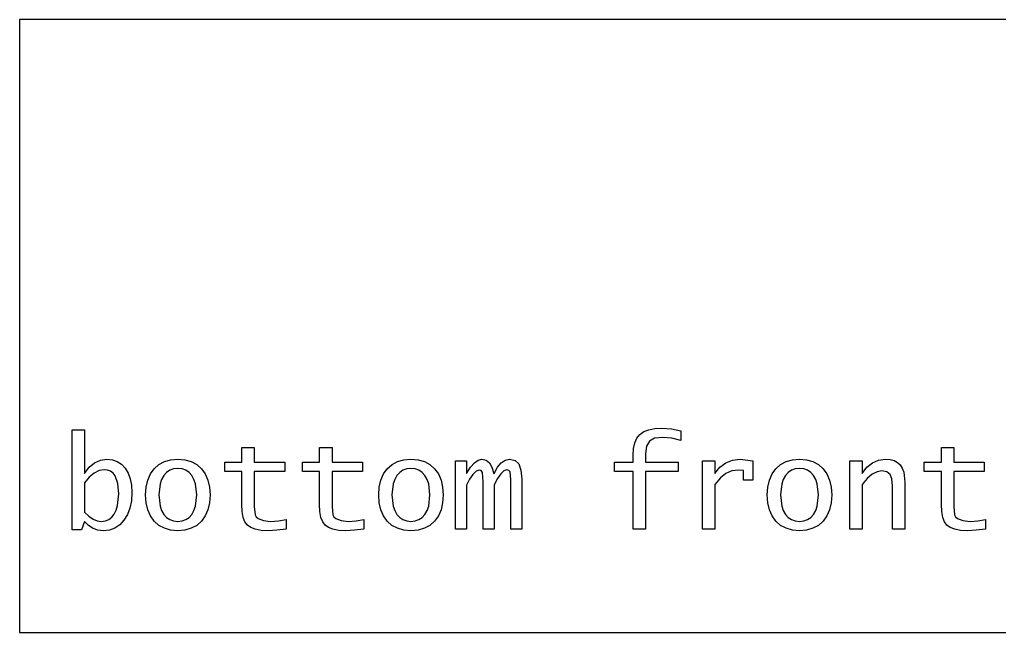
# Model space of a CAD drawing. Header units: metres. Extents: x 0 to 1771, y 0 to 1200.
# Drawn here: x 1170.9 to 1461.8, y 768.4 to 950.4 of the extents above; entities that cross this region are included whole.
import ezdxf

# ---------------------------------------------------------------- set-up
doc = ezdxf.new("R2010")
doc.units = ezdxf.units.M

msp = doc.modelspace()

# ---------------------------------------------------------------- linework, layer by layer
at = {"layer": 'bottom front pan'}
for points in [[(1186.45, 798.87, 0.15), (1186.45, 828.63, 0.15), (1190.14, 828.63, 0.15), (1190.14, 815.59, 0.15), (1191.56, 817.46, 0.15), (1193.13, 818.79, 0.15), (1194.88, 819.59, 0.15), (1196.78, 819.86, 0.15), (1198.42, 819.69, 0.15), (1199.87, 819.19, 0.15), (1201.14, 818.36, 0.15), (1202.23, 817.19, 0.15), (1203.1, 815.74, 0.15), (1203.72, 814.04, 0.15), (1204.1, 812.11, 0.15), (1204.22, 809.93, 0.15), (1204.07, 807.52, 0.15), (1203.63, 805.36, 0.15), (1202.9, 803.44, 0.15), (1201.86, 801.75, 0.15), (1200.59, 800.39, 0.15), (1199.14, 799.41, 0.15), (1197.51, 798.83, 0.15), (1195.69, 798.63, 0.15), (1194.12, 798.8, 0.15), (1192.67, 799.32, 0.15), (1191.34, 800.19, 0.15), (1190.14, 801.4, 0.15), (1189.22, 798.87, 0.15), (1186.45, 798.87, 0.15)], [(1353.08, 799.1, 0.15), (1353.08, 816.17, 0.15), (1347.54, 816.17, 0.15), (1347.54, 818.94, 0.15), (1353.08, 818.94, 0.15), (1353.08, 821.09, 0.15), (1353.2, 823.08, 0.15), (1353.58, 824.76, 0.15), (1354.2, 826.14, 0.15), (1355.06, 827.23, 0.15), (1356.21, 828.05, 0.15), (1357.68, 828.63, 0.15), (1359.47, 828.98, 0.15), (1361.57, 829.1, 0.15), (1364.48, 828.9, 0.15), (1367.24, 828.29, 0.15), (1367.24, 825.38, 0.15), (1364.53, 826.09, 0.15), (1361.85, 826.33, 0.15), (1359.45, 826.06, 0.15), (1357.9, 825.26, 0.15), (1357.05, 823.78, 0.15), (1356.76, 821.49, 0.15), (1356.76, 818.94, 0.15), (1366.47, 818.94, 0.15), (1366.47, 816.17, 0.15), (1356.76, 816.17, 0.15), (1356.76, 799.1, 0.15), (1353.08, 799.1, 0.15)], [(1249.99, 799.12, 0.15), (1247.27, 798.75, 0.15), (1244.64, 798.63, 0.15), (1242.57, 798.73, 0.15), (1240.85, 799.04, 0.15), (1239.5, 799.54, 0.15), (1238.5, 800.25, 0.15), (1237.79, 801.24, 0.15), (1237.28, 802.59, 0.15), (1236.98, 804.3, 0.15), (1236.88, 806.37, 0.15), (1236.88, 816.17, 0.15), (1231.81, 816.17, 0.15), (1231.81, 818.94, 0.15), (1236.88, 818.94, 0.15), (1236.88, 823.32, 0.15), (1240.56, 823.32, 0.15), (1240.56, 818.94, 0.15), (1249.58, 818.94, 0.15), (1249.58, 816.17, 0.15), (1240.56, 816.17, 0.15), (1240.56, 805.78, 0.15), (1240.78, 803.38, 0.15), (1241.12, 802.77, 0.15), (1241.7, 802.24, 0.15), (1243.27, 801.61, 0.15), (1245.42, 801.4, 0.15), (1247.71, 801.53, 0.15), (1249.99, 801.92, 0.15), (1249.99, 799.12, 0.15)], [(1273.07, 799.12, 0.15), (1270.35, 798.75, 0.15), (1267.72, 798.63, 0.15), (1265.64, 798.73, 0.15), (1263.93, 799.04, 0.15), (1262.58, 799.54, 0.15), (1261.58, 800.25, 0.15), (1260.87, 801.24, 0.15), (1260.36, 802.59, 0.15), (1260.06, 804.3, 0.15), (1259.96, 806.37, 0.15), (1259.96, 816.17, 0.15), (1254.89, 816.17, 0.15), (1254.89, 818.94, 0.15), (1259.96, 818.94, 0.15), (1259.96, 823.32, 0.15), (1263.64, 823.32, 0.15), (1263.64, 818.94, 0.15), (1272.66, 818.94, 0.15), (1272.66, 816.17, 0.15), (1263.64, 816.17, 0.15), (1263.64, 805.78, 0.15), (1263.86, 803.38, 0.15), (1264.2, 802.77, 0.15), (1264.78, 802.24, 0.15), (1266.35, 801.61, 0.15), (1268.5, 801.4, 0.15), (1270.79, 801.53, 0.15), (1273.07, 801.92, 0.15), (1273.07, 799.12, 0.15)], [(1457.71, 799.12, 0.15), (1454.98, 798.75, 0.15), (1452.36, 798.63, 0.15), (1450.28, 798.73, 0.15), (1448.57, 799.04, 0.15), (1447.22, 799.54, 0.15), (1446.22, 800.25, 0.15), (1445.51, 801.24, 0.15), (1445, 802.59, 0.15), (1444.7, 804.3, 0.15), (1444.6, 806.37, 0.15), (1444.6, 816.17, 0.15), (1439.53, 816.17, 0.15), (1439.53, 818.94, 0.15), (1444.6, 818.94, 0.15), (1444.6, 823.32, 0.15), (1448.28, 823.32, 0.15), (1448.28, 818.94, 0.15), (1457.29, 818.94, 0.15), (1457.29, 816.17, 0.15), (1448.28, 816.17, 0.15), (1448.28, 805.78, 0.15), (1448.5, 803.38, 0.15), (1448.83, 802.77, 0.15), (1449.42, 802.24, 0.15), (1450.99, 801.61, 0.15), (1453.13, 801.4, 0.15), (1455.43, 801.53, 0.15), (1457.71, 801.92, 0.15), (1457.71, 799.12, 0.15)], [(1217.84, 798.63, 0.15), (1215.72, 798.81, 0.15), (1213.85, 799.34, 0.15), (1212.21, 800.22, 0.15), (1210.81, 801.46, 0.15), (1209.7, 803.01, 0.15), (1208.9, 804.83, 0.15), (1208.42, 806.91, 0.15), (1208.26, 809.25, 0.15), (1208.42, 811.59, 0.15), (1208.9, 813.67, 0.15), (1209.7, 815.48, 0.15), (1210.82, 817.03, 0.15), (1212.22, 818.27, 0.15), (1213.86, 819.15, 0.15), (1215.73, 819.68, 0.15), (1217.84, 819.86, 0.15), (1219.95, 819.68, 0.15), (1221.83, 819.15, 0.15), (1223.46, 818.27, 0.15), (1224.86, 817.03, 0.15), (1225.98, 815.48, 0.15), (1226.77, 813.67, 0.15), (1227.25, 811.59, 0.15), (1227.41, 809.25, 0.15), (1227.25, 806.91, 0.15), (1226.77, 804.83, 0.15), (1225.98, 803.01, 0.15), (1224.86, 801.46, 0.15), (1223.46, 800.22, 0.15), (1221.83, 799.34, 0.15), (1219.95, 798.81, 0.15), (1217.84, 798.63, 0.15)], [(1287.08, 798.63, 0.15), (1284.96, 798.81, 0.15), (1283.09, 799.34, 0.15), (1281.45, 800.22, 0.15), (1280.05, 801.46, 0.15), (1278.94, 803.01, 0.15), (1278.14, 804.83, 0.15), (1277.66, 806.91, 0.15), (1277.5, 809.25, 0.15), (1277.66, 811.59, 0.15), (1278.14, 813.67, 0.15), (1278.94, 815.48, 0.15), (1280.06, 817.03, 0.15), (1281.46, 818.27, 0.15), (1283.1, 819.15, 0.15), (1284.97, 819.68, 0.15), (1287.08, 819.86, 0.15), (1289.19, 819.68, 0.15), (1291.07, 819.15, 0.15), (1292.7, 818.27, 0.15), (1294.1, 817.03, 0.15), (1295.22, 815.48, 0.15), (1296.01, 813.67, 0.15), (1296.49, 811.59, 0.15), (1296.65, 809.25, 0.15), (1296.49, 806.91, 0.15), (1296.01, 804.83, 0.15), (1295.22, 803.01, 0.15), (1294.1, 801.46, 0.15), (1292.7, 800.22, 0.15), (1291.07, 799.34, 0.15), (1289.19, 798.81, 0.15), (1287.08, 798.63, 0.15)], [(1300.36, 799.1, 0.15), (1300.36, 819.41, 0.15), (1303.59, 819.41, 0.15), (1303.59, 815.59, 0.15), (1304.77, 817.46, 0.15), (1305.91, 818.79, 0.15), (1307.03, 819.59, 0.15), (1308.12, 819.86, 0.15), (1309.37, 819.59, 0.15), (1310.38, 818.79, 0.15), (1311.14, 817.46, 0.15), (1311.65, 815.59, 0.15), (1311.78, 815.59, 0.15), (1312.8, 817.46, 0.15), (1313.9, 818.79, 0.15), (1315.08, 819.59, 0.15), (1316.35, 819.86, 0.15), (1317.99, 819.51, 0.15), (1319.12, 818.47, 0.15), (1319.76, 816.64, 0.15), (1319.98, 813.97, 0.15), (1319.98, 799.1, 0.15), (1316.74, 799.1, 0.15), (1316.74, 813.82, 0.15), (1316.5, 816.08, 0.15), (1316.15, 816.53, 0.15), (1315.58, 816.68, 0.15), (1314.68, 816.4, 0.15), (1313.75, 815.56, 0.15), (1312.79, 814.17, 0.15), (1311.78, 812.21, 0.15), (1311.78, 799.1, 0.15), (1308.55, 799.1, 0.15), (1308.55, 813.14, 0.15), (1308.3, 815.94, 0.15), (1307.94, 816.47, 0.15), (1307.33, 816.64, 0.15), (1306.47, 816.32, 0.15), (1305.47, 815.36, 0.15), (1304.46, 813.92, 0.15), (1303.59, 812.17, 0.15), (1303.59, 799.1, 0.15), (1300.36, 799.1, 0.15)], [(1373.62, 799.1, 0.15), (1373.62, 819.41, 0.15), (1377.3, 819.41, 0.15), (1377.3, 815.59, 0.15), (1378.82, 817.46, 0.15), (1380.59, 818.79, 0.15), (1382.59, 819.59, 0.15), (1384.84, 819.86, 0.15), (1388.62, 819.39, 0.15), (1388.62, 813.63, 0.15), (1385.85, 813.63, 0.15), (1385.85, 816.46, 0.15), (1384.35, 816.64, 0.15), (1382.37, 816.4, 0.15), (1380.64, 815.66, 0.15), (1379.01, 814.33, 0.15), (1377.3, 812.32, 0.15), (1377.3, 799.1, 0.15), (1373.62, 799.1, 0.15)], [(1402.48, 798.63, 0.15), (1400.36, 798.81, 0.15), (1398.48, 799.34, 0.15), (1396.85, 800.22, 0.15), (1395.45, 801.46, 0.15), (1394.34, 803.01, 0.15), (1393.54, 804.83, 0.15), (1393.06, 806.91, 0.15), (1392.9, 809.25, 0.15), (1393.06, 811.59, 0.15), (1393.54, 813.67, 0.15), (1394.34, 815.48, 0.15), (1395.46, 817.03, 0.15), (1396.86, 818.27, 0.15), (1398.5, 819.15, 0.15), (1400.37, 819.68, 0.15), (1402.48, 819.86, 0.15), (1404.59, 819.68, 0.15), (1406.47, 819.15, 0.15), (1408.1, 818.27, 0.15), (1409.5, 817.03, 0.15), (1410.62, 815.48, 0.15), (1411.41, 813.67, 0.15), (1411.89, 811.59, 0.15), (1412.05, 809.25, 0.15), (1411.89, 806.91, 0.15), (1411.41, 804.83, 0.15), (1410.62, 803.01, 0.15), (1409.5, 801.46, 0.15), (1408.1, 800.22, 0.15), (1406.47, 799.34, 0.15), (1404.59, 798.81, 0.15), (1402.48, 798.63, 0.15)], [(1417.42, 799.1, 0.15), (1417.42, 819.41, 0.15), (1421.1, 819.41, 0.15), (1421.1, 815.59, 0.15), (1422.49, 817.46, 0.15), (1424.11, 818.79, 0.15), (1425.95, 819.59, 0.15), (1428.02, 819.86, 0.15), (1429.38, 819.75, 0.15), (1430.55, 819.43, 0.15), (1431.55, 818.89, 0.15), (1432.36, 818.14, 0.15), (1432.99, 817.18, 0.15), (1433.44, 816, 0.15), (1433.8, 813, 0.15), (1433.8, 799.1, 0.15), (1430.12, 799.1, 0.15), (1430.12, 811.99, 0.15), (1429.93, 814.02, 0.15), (1429.38, 815.36, 0.15), (1428.39, 816.11, 0.15), (1426.9, 816.36, 0.15), (1425.5, 816.11, 0.15), (1424.07, 815.37, 0.15), (1422.6, 814.12, 0.15), (1421.1, 812.38, 0.15), (1421.1, 799.1, 0.15), (1417.42, 799.1, 0.15)], [(1190.14, 804.17, 0.15), (1191.41, 802.96, 0.15), (1192.68, 802.09, 0.15), (1193.94, 801.57, 0.15), (1195.19, 801.4, 0.15), (1196.33, 801.53, 0.15), (1197.35, 801.93, 0.15), (1198.22, 802.6, 0.15), (1198.96, 803.54, 0.15), (1199.54, 804.72, 0.15), (1199.96, 806.11, 0.15), (1200.29, 809.54, 0.15), (1200.03, 812.68, 0.15), (1199.22, 814.92, 0.15), (1198.62, 815.71, 0.15), (1197.88, 816.27, 0.15), (1197.01, 816.6, 0.15), (1196.01, 816.72, 0.15), (1194.47, 816.47, 0.15), (1192.98, 815.74, 0.15), (1191.54, 814.53, 0.15), (1190.14, 812.83, 0.15), (1190.14, 804.17, 0.15)], [(1217.84, 801.4, 0.15), (1219.09, 801.53, 0.15), (1220.2, 801.92, 0.15), (1221.17, 802.57, 0.15), (1221.99, 803.48, 0.15), (1222.64, 804.61, 0.15), (1223.11, 805.96, 0.15), (1223.49, 809.25, 0.15), (1223.11, 812.54, 0.15), (1222.64, 813.88, 0.15), (1221.99, 815.02, 0.15), (1221.17, 815.92, 0.15), (1220.2, 816.57, 0.15), (1219.09, 816.96, 0.15), (1217.84, 817.09, 0.15), (1216.58, 816.96, 0.15), (1215.47, 816.57, 0.15), (1214.51, 815.92, 0.15), (1213.68, 815.02, 0.15), (1213.03, 813.88, 0.15), (1212.56, 812.54, 0.15), (1212.19, 809.25, 0.15), (1212.56, 805.96, 0.15), (1213.03, 804.61, 0.15), (1213.68, 803.48, 0.15), (1214.51, 802.57, 0.15), (1215.47, 801.92, 0.15), (1216.58, 801.53, 0.15), (1217.84, 801.4, 0.15)], [(1287.08, 801.4, 0.15), (1288.33, 801.53, 0.15), (1289.44, 801.92, 0.15), (1290.41, 802.57, 0.15), (1291.23, 803.48, 0.15), (1291.88, 804.61, 0.15), (1292.35, 805.96, 0.15), (1292.72, 809.25, 0.15), (1292.35, 812.54, 0.15), (1291.88, 813.88, 0.15), (1291.23, 815.02, 0.15), (1290.41, 815.92, 0.15), (1289.44, 816.57, 0.15), (1288.33, 816.96, 0.15), (1287.08, 817.09, 0.15), (1285.82, 816.96, 0.15), (1284.71, 816.57, 0.15), (1283.74, 815.92, 0.15), (1282.92, 815.02, 0.15), (1282.27, 813.88, 0.15), (1281.8, 812.54, 0.15), (1281.43, 809.25, 0.15), (1281.8, 805.96, 0.15), (1282.27, 804.61, 0.15), (1282.92, 803.48, 0.15), (1283.74, 802.57, 0.15), (1284.71, 801.92, 0.15), (1285.82, 801.53, 0.15), (1287.08, 801.4, 0.15)], [(1402.48, 801.4, 0.15), (1403.73, 801.53, 0.15), (1404.84, 801.92, 0.15), (1405.81, 802.57, 0.15), (1406.63, 803.48, 0.15), (1407.28, 804.61, 0.15), (1407.75, 805.96, 0.15), (1408.12, 809.25, 0.15), (1407.75, 812.54, 0.15), (1407.28, 813.88, 0.15), (1406.63, 815.02, 0.15), (1405.81, 815.92, 0.15), (1404.84, 816.57, 0.15), (1403.73, 816.96, 0.15), (1402.48, 817.09, 0.15), (1401.22, 816.96, 0.15), (1400.11, 816.57, 0.15), (1399.14, 815.92, 0.15), (1398.32, 815.02, 0.15), (1397.67, 813.88, 0.15), (1397.2, 812.54, 0.15), (1396.83, 809.25, 0.15), (1397.2, 805.96, 0.15), (1397.67, 804.61, 0.15), (1398.32, 803.48, 0.15), (1399.14, 802.57, 0.15), (1400.11, 801.92, 0.15), (1401.22, 801.53, 0.15), (1402.48, 801.4, 0.15)]]:
    msp.add_polyline3d(points, dxfattribs=at)
at = {"layer": 'Group#13'}
msp.add_polyline3d([(1170.86, 950.42, 0), (1170.86, 768.42, 0), (1746.86, 768.42, 0), (1746.86, 950.42, 0), (1170.86, 950.42, 0)], dxfattribs=at)

doc.saveas('drawing.dxf')
